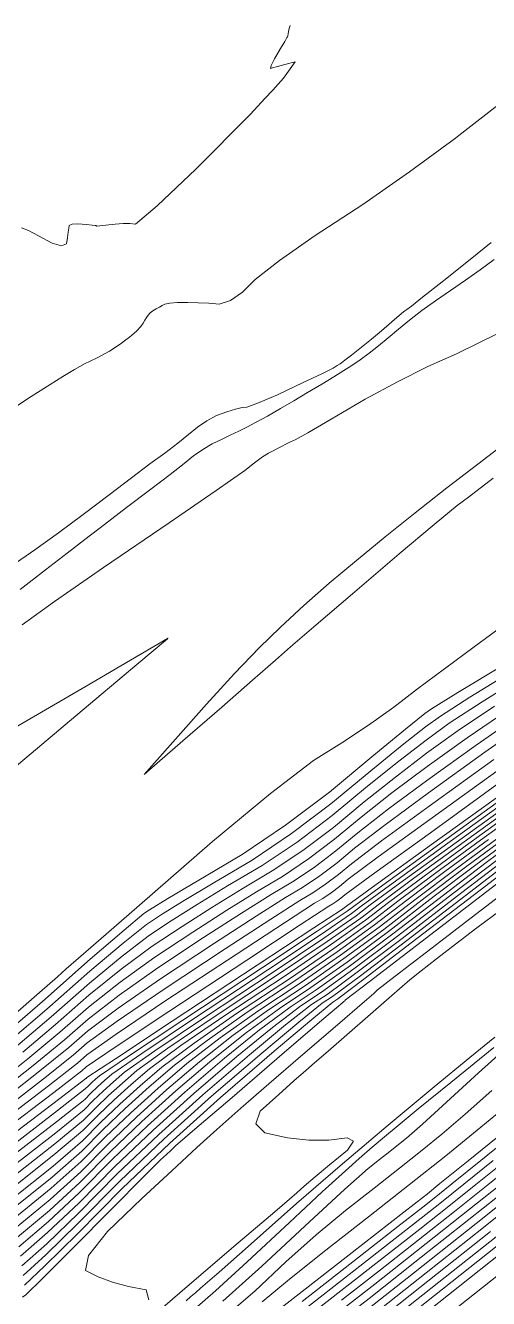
# Model space of a CAD drawing. Header units: inches. Extents: x 1337389 to 1347141, y 407035 to 414577.
# Drawn here: x 1346320 to 1346608, y 413786 to 414577 of the extents above; entities that cross this region are included whole.
import ezdxf

# ---------------------------------------------------------------- set-up
doc = ezdxf.new("R2010")
doc.units = ezdxf.units.IN
doc.header["$MEASUREMENT"] = 0
doc.layers.add('Topo', color=7, linetype='Continuous', lineweight=15, true_color=0x459900)

msp = doc.modelspace()

# ---------------------------------------------------------------- linework, layer by layer
at = {"layer": 'Topo'}
msp.add_line((1346474.1461, 414536.5679, 740), (1346469.303, 414531.3309, 740), dxfattribs=at)
for points, elevation in [([(1346485.0419, 414576.6794), (1346484.417, 414574.7612), (1346483.954, 414572.926), (1346483.7409, 414571.4521), (1346483.521, 414570.3341), (1346483.2909, 414569.574), (1346483.053, 414569.1711), (1346481.6419, 414566.777), (1346479.0569, 414562.3909)], 740), ([(1346479.0569, 414562.3909), (1346475.299, 414556.013), (1346473.2211, 414551.8789), (1346472.824, 414549.987), (1346474.1069, 414550.339), (1346477.077, 414551.1579), (1346481.7359, 414552.442), (1346488.0829, 414554.194), (1346480.957, 414543.932), (1346474.1461, 414536.5679)], 740), ([(1346589.9331, 414508.3969), (1346615.9659, 414528.6199), (1346631.3768, 414541.509)], 745), ([(1346469.303, 414531.3309), (1346460.3571, 414521.6581), (1346426.284, 414487.3709), (1346402.413, 414464.605), (1346388.744, 414453.3621), (1346385.2769, 414453.641), (1346381.0761, 414453.6098), (1346376.143, 414453.2688), (1346370.477, 414452.6189), (1346366.695, 414452.1981), (1346364.7969, 414452.0061), (1346364.7821, 414452.0429), (1346364.7091, 414452.1109), (1346364.575, 414452.21), (1346364.3819, 414452.341), (1346364.1889, 414452.4331), (1346363.9949, 414452.4871), (1346363.8, 414452.502), (1346361.9149, 414452.6691), (1346358.3401, 414452.986), (1346353.0738, 414453.4549), (1346349.4941, 414453.2469), (1346347.5998, 414452.3611), (1346347.3919, 414450.797), (1346347.0452, 414448.3801), (1346346.561, 414445.11), (1346345.9379, 414440.9848), (1346342.7249, 414439.779), (1346336.92, 414441.4921), (1346328.525, 414446.1229), (1346322.19, 414449.324), (1346317.9159, 414451.0929)], 740), ([(1346382.8421, 414381.459), (1346385.0959, 414383.184), (1346389.4248, 414386.8529), (1346392.2351, 414389.7162), (1346393.5261, 414391.7759), (1346394.6921, 414393.6539), (1346395.7331, 414395.351), (1346396.6489, 414396.8659), (1346397.9629, 414398.2649), (1346399.6751, 414399.545), (1346401.783, 414400.7081), (1346403.713, 414401.7851), (1346405.464, 414402.776), (1346407.0359, 414403.6809), (1346410.2131, 414404.3), (1346414.994, 414404.6343), (1346421.38, 414404.683), (1346427.8349, 414404.5378), (1346434.3591, 414404.2011), (1346440.952, 414403.672), (1346447.9671, 414405.954), (1346455.403, 414411.0498), (1346463.262, 414418.958), (1346478.337, 414430.675), (1346500.6301, 414446.201), (1346530.139, 414465.537), (1346559.198, 414485.7189), (1346587.807, 414506.7459), (1346589.9331, 414508.3969)], 745), ([(1346610.058, 414442.0031), (1346596.9211, 414431.4138), (1346579.5241, 414417.542), (1346567.3941, 414407.889), (1346560.5288, 414402.455), (1346558.932, 414401.2409), (1346557.569, 414400.2229), (1346556.4421, 414399.4019), (1346555.5499, 414398.779), (1346552.8279, 414396.5259), (1346548.278, 414392.6461), (1346541.8981, 414387.1369), (1346535.5981, 414381.8588), (1346529.379, 414376.813), (1346523.2389, 414371.9989), (1346519.1198, 414368.773), (1346517.02, 414367.1349), (1346516.9409, 414367.0839), (1346516.026, 414366.5351), (1346514.2771, 414365.487), (1346511.6931, 414363.9399), (1346504.633, 414360.4031), (1346493.098, 414354.8751), (1346477.0867, 414347.3581), (1346465.428, 414342.2781), (1346458.1221, 414339.6352), (1346455.168, 414339.4291), (1346451.04, 414338.4858), (1346445.7351, 414336.805), (1346439.2561, 414334.3861), (1346433.111, 414331.218), (1346427.3, 414327.2999), (1346421.8229, 414322.6331), (1346415.084, 414317.2589), (1346407.081, 414311.1778), (1346397.8161, 414304.391), (1346386.271, 414295.766), (1346372.449, 414285.303), (1346356.3479, 414273.0029), (1346340.9181, 414261.5662), (1346326.1592, 414250.993), (1346312.072, 414241.2839)], 750), ([(1346317.1069, 414226.4949), (1346332.8819, 414238.6989), (1346346.271, 414249.004), (1346357.2741, 414257.4099), (1346369.6269, 414266.823), (1346383.3301, 414277.245), (1346398.3821, 414288.6739), (1346410.3371, 414297.8359), (1346419.1932, 414304.7311), (1346424.952, 414309.3591), (1346430.7199, 414313.3789), (1346436.4951, 414316.7938), (1346442.2799, 414319.6011), (1346447.79, 414322.2629), (1346453.0261, 414324.78), (1346457.9872, 414327.151), (1346463.9701, 414330.273), (1346470.975, 414334.146), (1346479.0001, 414338.771), (1346487.286, 414343.6109), (1346495.8323, 414348.6681), (1346504.639, 414353.9401), (1346512.1558, 414358.498), (1346518.385, 414362.3421), (1346523.3239, 414365.4728), (1346528.5509, 414369.0762), (1346534.066, 414373.153), (1346539.8679, 414377.7031), (1346545.9998, 414382.6448), (1346552.4631, 414387.9809), (1346559.256, 414393.7089), (1346566.9162, 414399.6368), (1346575.444, 414405.7639), (1346584.8389, 414412.091), (1346594.06, 414418.4721), (1346603.106, 414424.9079), (1346611.978, 414431.398)], 755), ([(1346614.162, 414385.4802), (1346588.429, 414372.8099), (1346570.6639, 414364.8549), (1346551.755, 414355.4331), (1346531.7019, 414344.547), (1346510.505, 414332.1949), (1346496.0052, 414323.8077), (1346488.203, 414319.3871), (1346487.0989, 414318.9321), (1346485.313, 414318.083), (1346482.8439, 414316.8391), (1346479.694, 414315.2), (1346476.754, 414313.7001), (1346474.0229, 414312.3391), (1346471.5031, 414311.1159), (1346467.7818, 414308.7028), (1346462.8591, 414305.1009), (1346456.734, 414300.3088), (1346439.0459, 414287.8911), (1346409.7931, 414267.845), (1346368.9769, 414240.1729), (1346338.507, 414219.0471), (1346318.3839, 414204.467)], 760), ([(1346360.2591, 414368.097), (1346365.419, 414370.5079), (1346372.689, 414374.485), (1346379.2479, 414378.7099), (1346382.8421, 414381.459)], 745), ([(1346016.6778, 414151.6771), (1346024.396, 414156.1761), (1346052.347, 414170.1632), (1346091.447, 414188.3408), (1346123.9271, 414204.673), (1346149.7861, 414219.1579), (1346169.0241, 414231.7962), (1346191.2379, 414247.823), (1346216.4281, 414267.238), (1346244.593, 414290.042), (1346271.8921, 414310.8231), (1346298.325, 414329.5811), (1346323.892, 414346.316), (1346343.596, 414358.7151), (1346350.886, 414362.962)], 745), ([(1346350.886, 414362.962), (1346357.4389, 414366.78), (1346360.2591, 414368.097)], 745), ([(1346611.3642, 414295.5419), (1346595.892, 414283.8571), (1346588.931, 414278.52), (1346574.5851, 414266.7282), (1346552.853, 414248.4809), (1346523.7359, 414223.778), (1346501.2102, 414204.5641), (1346485.274, 414190.8399), (1346475.9292, 414182.6039), (1346461.662, 414170.1339), (1346442.4729, 414153.4289), (1346418.362, 414132.4891), (1346402.2819, 414118.524), (1346394.2426, 414111.5627), (1346400.716, 414118.8571), (1346413.651, 414133.4229), (1346433.046, 414155.2639), (1346450.414, 414174.161), (1346465.7571, 414190.115), (1346479.072, 414203.1242), (1346493.587, 414216.5201), (1346509.3, 414230.3011), (1346526.2111, 414244.469), (1346544.0572, 414259.0581), (1346562.8381, 414274.0689), (1346582.5543, 414289.5022), (1346601.7689, 414304.346), (1346620.4851, 414318.6011)], 760), ([(1346312.2611, 413961.4361), (1346329.0409, 413976.164), (1346340.2271, 413985.983), (1346345.818, 413990.8909), (1346360.9559, 414004.046), (1346391.2362, 414030.3609), (1346436.6579, 414069.8331), (1346472.7839, 414099.7859), (1346499.616, 414120.2201), (1346517.1521, 414131.134), (1346533.7768, 414142.177), (1346549.492, 414153.347), (1346564.296, 414164.6451), (1346580.93, 414177.144), (1346599.394, 414190.8429), (1346619.6868, 414205.742)], 765), ([(1346307.5929, 414137.0159), (1346358.06, 414166.452), (1346391.761, 414186.129), (1346408.6972, 414196.0471), (1346408.8671, 414196.2059), (1346408.983, 414196.285), (1346409.0449, 414196.2862), (1346409.0519, 414196.2069), (1346409.0319, 414196.132), (1346408.985, 414196.0601), (1346408.91, 414195.9919), (1346408.8489, 414195.9379), (1346408.802, 414195.898), (1346408.768, 414195.8719), (1346408.7401, 414195.8499), (1346408.7095, 414195.8215), (1346389.7112, 414179.8769), (1346351.749, 414148.024), (1346294.813, 414100.2521)], 760), ([(1346617.8709, 414179.6781), (1346589.2469, 414162.435), (1346572.876, 414152.331), (1346568.7591, 414149.3642), (1346556.834, 414139.7611), (1346537.1021, 414123.5199), (1346509.5611, 414100.6429), (1346482.2179, 414080.0789), (1346455.0731, 414061.828), (1346428.1249, 414045.8888), (1346408.968, 414034.479), (1346397.602, 414027.5979), (1346394.0271, 414025.2451), (1346381.727, 414014.972), (1346360.7039, 413996.78), (1346330.9561, 413970.6679), (1346309.13, 413951.7428)], 770), ([(1346624.4519, 414176.4389), (1346596.8571, 414159.598), (1346578.421, 414147.8341), (1346569.1422, 414141.147), (1346554.7033, 414129.8339), (1346535.103, 414113.893), (1346510.3418, 414093.3251), (1346485.759, 414074.8361), (1346461.3529, 414058.4261), (1346437.1251, 414044.096), (1346418.114, 414032.6619), (1346404.321, 414024.123), (1346395.746, 414018.4789), (1346381.115, 414006.8909), (1346360.426, 413989.3589), (1346333.6798, 413965.883), (1346312.342, 413947.5618)], 775), ([(1346315.554, 413943.3808), (1346336.405, 413961.0971), (1346360.1478, 413981.938), (1346380.502, 413998.8101), (1346397.4661, 414011.714), (1346411.041, 414020.6481), (1346427.2609, 414030.8451), (1346446.125, 414042.304), (1346467.6329, 414055.025), (1346489.299, 414069.593), (1346511.1229, 414086.0059), (1346533.1049, 414104.2651), (1346552.5719, 414119.907), (1346569.5261, 414132.93), (1346583.966, 414143.336), (1346604.468, 414156.76), (1346631.033, 414173.2011)], 780), ([(1346612.0792, 414153.922), (1346589.511, 414138.839)], 785), ([(1346619.69, 414151.0839), (1346595.0558, 414134.3411)], 790), ([(1346301.149, 413911.9699), (1346325.1898, 413930.8378), (1346344.5781, 413946.7401), (1346359.315, 413959.676), (1346378.664, 413974.5683), (1346402.626, 413991.417), (1346431.2001, 414010.224), (1346454.7, 414025.3931), (1346473.1252, 414036.9261), (1346486.474, 414044.8221), (1346499.921, 414053.8631), (1346513.4662, 414064.0502), (1346527.1091, 414075.3829), (1346546.1791, 414090.1259), (1346570.6771, 414108.28), (1346600.6011, 414129.8442), (1346627.3001, 414148.2459)], 795), ([(1346302.334, 413906.362), (1346328.402, 413926.6569), (1346347.3029, 413941.9549), (1346359.0369, 413952.2549), (1346378.0511, 413966.4869), (1346404.3461, 413984.652), (1346437.92, 414006.7491), (1346463.8459, 414023.5759), (1346482.1241, 414035.1331), (1346492.7539, 414041.4199), (1346503.4619, 414048.62), (1346514.2469, 414056.731), (1346525.111, 414065.755), (1346544.0479, 414080.1991), (1346571.06, 414100.0628), (1346606.1461, 414125.347), (1346634.9109, 414145.4079)], 800), ([(1346595.0558, 414134.3411), (1346570.293, 414116.497), (1346548.31, 414100.0529), (1346529.108, 414085.0101), (1346512.6849, 414071.3692), (1346496.3809, 414059.1059), (1346480.194, 414048.2228), (1346464.125, 414038.7189), (1346445.554, 414027.2098), (1346424.481, 414013.699), (1346400.9062, 413998.1831), (1346379.2771, 413982.6489), (1346359.5919, 413967.097), (1346341.854, 413951.526), (1346321.9782, 413935.0188), (1346299.965, 413917.5772)], 790), ([(1346589.511, 414138.839), (1346569.9092, 414124.7138), (1346550.441, 414109.98), (1346531.106, 414094.638), (1346511.904, 414078.6869), (1346492.8399, 414064.349), (1346473.9129, 414051.6241), (1346455.1251, 414040.5106), (1346436.4071, 414029.028), (1346417.761, 414017.1731), (1346399.186, 414004.9481), (1346379.8889, 413990.7299), (1346359.87, 413974.517), (1346339.129, 413956.3119), (1346318.7662, 413939.1998)], 785), ([(1346303.518, 413900.7551), (1346331.613, 413922.4759), (1346350.027, 413937.1692), (1346358.7588, 413944.834), (1346377.438, 413958.4061), (1346406.0649, 413977.8862), (1346444.64, 414003.2738), (1346472.9931, 414021.7588), (1346491.124, 414033.3411), (1346499.034, 414038.0189), (1346507.0022, 414043.376), (1346515.028, 414049.4129), (1346523.1119, 414056.1279), (1346541.9169, 414070.2719), (1346571.444, 414091.846), (1346611.6909, 414120.8491)], 805), ([(1346617.2359, 414116.3518), (1346571.8269, 414083.629), (1346539.786, 414060.3451), (1346521.1141, 414046.5), (1346515.8091, 414042.0939), (1346510.5431, 414038.1329), (1346505.315, 414034.618), (1346500.1239, 414031.5481), (1346482.1388, 414019.942), (1346451.36, 413999.7999), (1346407.785, 413971.121), (1346376.8262, 413950.3248), (1346358.4809, 413937.4129), (1346352.7516, 413932.3838), (1346334.825, 413918.295), (1346304.702, 413895.1479)], 810), ([(1346305.887, 413889.5409), (1346338.037, 413914.114), (1346355.4762, 413927.5979), (1346358.2028, 413929.992), (1346376.2131, 413942.2451), (1346409.505, 413964.355), (1346458.079, 413996.3251), (1346491.286, 414018.1249), (1346509.1242, 414029.755), (1346511.595, 414031.2171), (1346514.0841, 414032.8901), (1346516.5911, 414034.7749), (1346519.115, 414036.8731), (1346537.655, 414050.4181), (1346572.211, 414075.4121), (1346622.7811, 414111.854)], 815), ([(1346627.9651, 414107.5821), (1346573.023, 414067.9889), (1346536.308, 414041.528), (1346517.8209, 414028.198), (1346517.5611, 414027.9989), (1346499.7849, 414016.28), (1346464.4897, 413993.0411), (1346411.678, 413958.2829), (1346376.402, 413935.0519), (1346358.6621, 413923.3499), (1346358.4601, 413923.1772), (1346358.2679, 413923.0041), (1346358.0879, 413922.833), (1346357.9188, 413922.6631), (1346340.9029, 413909.6858), (1346307.0401, 413883.9012)], 820), ([(1346307.8879, 413877.938), (1346340.3409, 413902.7999), (1346357.572, 413916.2441), (1346359.582, 413918.2691), (1346361.7291, 413920.3088), (1346364.0111, 413922.365), (1346366.4299, 413924.4361), (1346384.5399, 413936.674), (1346418.3411, 413959.0812), (1346467.8342, 413991.6541), (1346501.858, 414014.1601), (1346520.4159, 414026.598), (1346523.5049, 414028.968), (1346542.728, 414042.915), (1346578.0841, 414068.442), (1346629.5732, 414105.5459)], 825), ([(1346308.736, 413871.9741), (1346339.778, 413895.9139), (1346357.2249, 413909.8249), (1346361.077, 413913.7052), (1346365.1899, 413917.615), (1346369.5628, 413921.5531), (1346374.1969, 413925.5221), (1346392.6781, 413938.2971), (1346425.004, 413959.8781), (1346471.177, 413990.2668), (1346503.9319, 414012.0401), (1346523.2699, 414025.1969), (1346529.1899, 414029.7379), (1346549.1487, 414044.3031), (1346583.1459, 414068.8942), (1346631.1811, 414103.509)], 830), ([(1346309.5839, 413866.011), (1346339.215, 413889.029), (1346356.8781, 413903.406), (1346362.5709, 413909.1409), (1346368.65, 413914.92), (1346375.1151, 413920.7421), (1346381.9651, 413926.607), (1346400.8159, 413939.919), (1346431.668, 413960.676), (1346474.5211, 413988.88), (1346506.006, 414009.9199), (1346526.1241, 414023.7961), (1346534.875, 414030.5079), (1346555.5689, 414045.691), (1346588.2069, 414069.346), (1346632.789, 414101.4729)], 835), ([(1346310.4321, 413860.0482), (1346338.6529, 413882.1427), (1346356.5309, 413896.986), (1346364.0661, 413904.5769), (1346372.1112, 413912.2249), (1346380.6669, 413919.93), (1346389.7321, 413927.6929), (1346408.9541, 413941.5411), (1346438.3309, 413961.4739), (1346477.864, 413987.4931), (1346508.0799, 414007.8), (1346528.9789, 414022.3951), (1346540.5598, 414031.2769), (1346561.9899, 414047.0791), (1346593.2691, 414069.7981), (1346634.397, 414099.436)], 840), ([(1346311.2799, 413854.0851), (1346338.09, 413875.2579), (1346356.1831, 413890.5671), (1346365.56, 413900.013), (1346375.572, 413909.5299), (1346386.218, 413919.119), (1346397.4998, 413928.7778), (1346417.0922, 413943.163), (1346444.994, 413962.2719), (1346481.2083, 413986.106), (1346510.1539, 414005.68), (1346531.8331, 414020.9939), (1346546.2452, 414032.0469), (1346568.4101, 414048.4661), (1346598.3301, 414070.2499), (1346636.0051, 414097.3989)], 845), ([(1346637.613, 414095.363), (1346603.392, 414070.703), (1346574.8312, 414049.8542), (1346551.9291, 414032.8171), (1346534.687, 414019.5931), (1346512.2283, 414003.56), (1346484.5519, 413984.719), (1346451.6579, 413963.0701), (1346425.2291, 413944.7851), (1346405.267, 413929.8641), (1346391.7701, 413918.3069), (1346379.033, 413906.8351), (1346367.0551, 413895.4492), (1346355.8358, 413884.1482), (1346337.5271, 413868.3721), (1346312.128, 413848.121)], 850), ([(1346608.4539, 414071.1552), (1346581.251, 414051.2418), (1346557.6141, 414033.5871), (1346537.5419, 414018.1919), (1346514.3019, 414001.4399), (1346487.8948, 413983.3319), (1346458.3209, 413963.868), (1346433.367, 413946.4069), (1346413.034, 413930.949), (1346397.322, 413917.495), (1346382.4929, 413904.141), (1346368.5492, 413890.885), (1346355.4891, 413877.729), (1346336.9651, 413861.487), (1346312.9759, 413842.1579)], 855), ([(1346313.8241, 413836.195), (1346336.4018, 413854.6012), (1346355.1419, 413871.3099), (1346370.0439, 413886.321), (1346385.9541, 413901.446), (1346402.8731, 413916.684), (1346420.802, 413932.0349), (1346441.5051, 413948.0292), (1346464.984, 413964.665), (1346491.239, 413981.945), (1346516.3761, 413999.3199), (1346540.396, 414016.791), (1346563.2993, 414034.357), (1346587.6721, 414052.6289), (1346613.515, 414071.607)], 860), ([(1346314.6719, 413830.232), (1346335.8401, 413847.7149), (1346354.795, 413864.8911), (1346371.538, 413881.7571), (1346389.4149, 413898.7509), (1346408.425, 413915.8719), (1346428.5691, 413933.1198), (1346449.643, 413949.6511), (1346471.6481, 413965.4629), (1346494.5821, 413980.558), (1346518.4499, 413997.2001), (1346543.25, 414015.3901), (1346568.9841, 414035.127), (1346594.0921, 414054.0168), (1346618.5768, 414072.0591)], 865), ([(1346315.52, 413824.2679), (1346335.2771, 413840.8301), (1346354.4479, 413858.471), (1346373.0329, 413877.1931), (1346392.8761, 413896.0559), (1346413.9771, 413915.0609), (1346436.3369, 413934.2061), (1346457.7811, 413951.2732), (1346478.3109, 413966.2607), (1346497.9258, 413979.1709), (1346520.5241, 413995.0801), (1346546.1052, 414013.989), (1346574.668, 414035.897), (1346600.5133, 414055.405), (1346623.638, 414072.5109)], 870), ([(1346316.3679, 413818.305), (1346334.7142, 413833.944), (1346354.1, 413852.0522), (1346374.527, 413872.6289), (1346396.3358, 413893.3611), (1346419.529, 413914.2491), (1346444.1039, 413935.291), (1346465.919, 413952.8948), (1346484.9741, 413967.0589), (1346501.2699, 413977.7839), (1346522.5978, 413992.9598), (1346548.9588, 414012.588), (1346580.353, 414036.667), (1346606.933, 414056.7931), (1346628.7, 414072.963)], 875), ([(1346319.7609, 413794.4522), (1346332.4639, 413806.4019), (1346352.712, 413826.3762), (1346380.505, 413854.3731), (1346410.1791, 413882.5819), (1346441.7359, 413911.0019), (1346475.1738, 413939.6341), (1346498.4709, 413959.3829), (1346511.6281, 413970.2499), (1346514.6441, 413972.235), (1346530.8943, 413984.4799), (1346560.3761, 414006.9841), (1346603.092, 414039.7469), (1346632.6149, 414062.343)], 895), ([(1346317.2162, 413812.3418), (1346334.1519, 413827.0591), (1346353.753, 413845.633), (1346376.021, 413868.0649), (1346399.797, 413890.667), (1346425.0801, 413913.4371), (1346451.871, 413936.3771), (1346474.0569, 413954.5169), (1346491.6381, 413967.857), (1346504.6131, 413976.396), (1346524.6721, 413990.84), (1346551.8131, 414011.1872), (1346586.0381, 414037.437), (1346613.354, 414058.18)], 880), ([(1346318.0638, 413806.3789), (1346333.589, 413820.1729), (1346353.4059, 413839.2139), (1346377.5161, 413863.5008), (1346403.2582, 413887.972), (1346430.6319, 413912.626), (1346459.639, 413937.463), (1346482.195, 413956.1388), (1346498.3009, 413968.6539), (1346507.957, 413975.0089), (1346526.7461, 413988.72), (1346554.6681, 414009.786), (1346591.7231, 414038.2069), (1346619.774, 414059.568)], 885), ([(1346636.82, 414061.539), (1346607.3612, 414038.95), (1346563.5359, 414005.336), (1346534.2511, 413982.8659), (1346519.5039, 413971.5411), (1346519.297, 413971.3609), (1346518.943, 413971.053), (1346518.4419, 413970.617), (1346517.7951, 413970.0531), (1346505.984, 413959.9349), (1346483.011, 413940.261), (1346448.875, 413911.031), (1346425.7669, 413891.2291), (1346413.687, 413880.8541), (1346412.6349, 413879.9049), (1346410.7469, 413878.1501), (1346408.0221, 413875.588), (1346404.4622, 413872.219), (1346393.4029, 413861.2241), (1346374.8439, 413842.6019), (1346348.787, 413816.3529), (1346330.7091, 413798.315), (1346320.609, 413788.4891), (1346318.4871, 413786.8741)], 900), ([(1346626.1949, 414060.9559), (1346597.407, 414038.9769), (1346557.5219, 414008.3849), (1346528.82, 413986.6001), (1346511.2999, 413973.6219), (1346504.9641, 413969.452), (1346490.3329, 413957.7611), (1346467.4062, 413938.5481), (1346436.184, 413911.8141), (1346406.719, 413885.277), (1346379.0101, 413858.937), (1346353.0591, 413832.795), (1346333.026, 413813.2871), (1346318.912, 413800.415)], 890), ([(1346618.9959, 414038.9391), (1346597.5579, 414022.5719), (1346569.737, 414001.233), (1346550.3649, 413986.288), (1346539.4399, 413977.7379), (1346536.9641, 413975.5827), (1346532.737, 413971.9029), (1346526.7579, 413966.6979), (1346519.027, 413959.9689), (1346507.2902, 413949.845), (1346491.5469, 413936.328), (1346471.7972, 413919.4181), (1346454.4431, 413904.368), (1346439.4839, 413891.1789), (1346426.9199, 413879.8519), (1346411.372, 413865.514), (1346392.838, 413848.1651), (1346371.32, 413827.806), (1346359.5999, 413812.9269), (1346357.6781, 413803.5271), (1346365.5539, 413799.6068), (1346374.4919, 413796.316), (1346384.489, 413793.6529), (1346395.5468, 413791.619), (1346397.1673, 413785.371)], 905), ([(1346616.189, 414027.5639), (1346601.173, 414016.3392), (1346587.7551, 414006.1941), (1346575.938, 413997.1299), (1346566.4791, 413989.71), (1346559.3769, 413983.9348), (1346554.632, 413979.805), (1346546.531, 413972.753), (1346535.0741, 413962.7792), (1346520.2601, 413949.8841), (1346508.5959, 413939.756), (1346500.083, 413932.3959), (1346494.72, 413927.804), (1346487.3291, 413921.3021), (1346477.9111, 413912.892), (1346466.4661, 413902.5729), (1346463.571, 413894.6459), (1346469.2249, 413889.1108), (1346483.43, 413885.967), (1346496.6989, 413884.3959), (1346509.032, 413884.3969), (1346520.4311, 413885.9701), (1346524.3141, 413883.9469), (1346520.682, 413878.3259), (1346509.534, 413869.1082), (1346500.5719, 413861.6099), (1346493.796, 413855.8309), (1346489.204, 413851.7711), (1346475.53, 413840.0371), (1346452.7721, 413820.628), (1346420.93, 413793.5441), (1346389.0031, 413766.1491)], 910), ([(1346420.32, 413784.7321), (1346423.3311, 413787.3379), (1346426.333, 413789.914), (1346429.3279, 413792.461), (1346440.7749, 413802.5161), (1346460.6772, 413820.08), (1346489.032, 413845.1519), (1346517.4719, 413869.7519), (1346545.996, 413893.88), (1346574.6051, 413917.5369), (1346596.6779, 413935.7491), (1346612.2161, 413948.516)], 915), ([(1346425.674, 413779.6961), (1346438.6821, 413790.96), (1346458.3209, 413808.8701), (1346484.5891, 413833.4272), (1346504.938, 413852.3071), (1346519.368, 413865.508), (1346527.8771, 413873.0331), (1346535.98, 413880.0582), (1346543.6741, 413886.5829), (1346550.9617, 413892.6089), (1346564.714, 413903.8609), (1346584.929, 413920.339), (1346611.6081, 413942.0419)], 920), ([(1346443.169, 413784.4461), (1346467.3868, 413806.137), (1346496.9669, 413833.7891), (1346519.031, 413854.0488), (1346533.5798, 413866.9171), (1346540.6132, 413872.3931), (1346546.9209, 413877.351), (1346552.504, 413881.7919), (1346557.3629, 413885.7142), (1346567.2699, 413894.448), (1346582.227, 413907.994), (1346602.231, 413926.352), (1346618.2479, 413940.7699)], 925), ([(1346610.377, 413915.2899), (1346593.7831, 413900.513), (1346579.3657, 413888.1829), (1346567.1251, 413878.301), (1346553.0591, 413867.1149), (1346537.166, 413854.6239), (1346519.4481, 413840.8291), (1346501.173, 413825.59), (1346482.3411, 413808.9079), (1346462.9519, 413790.7821), (1346443.1549, 413773.725)], 930), ([(1346467.7151, 413784.0259), (1346483.3149, 413797.1298), (1346505.3172, 413814.7401), (1346533.72, 413836.855), (1346559.1959, 413856.878), (1346581.7459, 413874.8111), (1346601.368, 413890.6531), (1346617.4179, 413903.9379)], 935), ([(1346621.7758, 413892.7179), (1346595.7041, 413871.6699), (1346578.1441, 413857.4959), (1346569.0959, 413850.1971), (1346568.5609, 413849.774), (1346555.6239, 413839.6971), (1346530.2871, 413819.9669), (1346492.5471, 413790.5828), (1346467.3799, 413770.9658)], 940), ([(1346627.404, 413891.044), (1346603.52, 413871.7611), (1346585.5869, 413857.3159), (1346573.605, 413847.708), (1346567.5751, 413842.936), (1346552.0309, 413830.7829), (1346526.9729, 413811.2469), (1346492.3998, 413784.3281)], 945), ([(1346619.1518, 413871.945), (1346600.4731, 413856.9561), (1346582.6238, 413842.7281), (1346565.604, 413829.261), (1346544.845, 413812.954), (1346520.3461, 413793.807), (1346492.1071, 413771.8199)], 955), ([(1346492.254, 413778.074), (1346523.659, 413802.5269), (1346548.438, 413821.8679), (1346566.5899, 413836.098), (1346578.114, 413845.218), (1346593.03, 413857.1361), (1346611.3359, 413871.8529)], 950), ([(1346517.0319, 413785.0868), (1346541.2521, 413804.0391), (1346564.619, 413822.423), (1346587.1329, 413840.2379), (1346607.916, 413856.7761), (1346626.968, 413872.037)], 960), ([(1346513.7191, 413776.367), (1346537.6589, 413795.1251), (1346563.6328, 413815.5849), (1346591.6422, 413837.7482), (1346615.359, 413856.5961)], 965), ([(1346510.4051, 413767.6468), (1346534.0648, 413786.2099), (1346562.647, 413808.7469), (1346596.1511, 413835.2582), (1346622.8019, 413856.416)], 970), ([(1346526.8789, 413768.381), (1346560.6761, 413795.0719), (1346605.1689, 413830.2781), (1346637.6881, 413856.055)], 980), ([(1346530.4719, 413777.296), (1346561.662, 413801.9099), (1346600.6599, 413832.768), (1346630.2451, 413856.236)], 975), ([(1346609.6781, 413827.7879), (1346559.69, 413788.2339), (1346523.2859, 413759.467)], 985), ([(1346558.705, 413781.3961), (1346614.1869, 413825.298)], 990), ([(1346557.3451, 413767.7022), (1346622.667, 413819.3891)], 1000), ([(1346557.7191, 413774.5588), (1346618.6959, 413822.809)], 995), ([(1346563.765, 413760.631), (1346620.654, 413805.646)], 1005)]:
    msp.add_lwpolyline(points, dxfattribs=dict(at, elevation=elevation))

doc.saveas('drawing.dxf')
